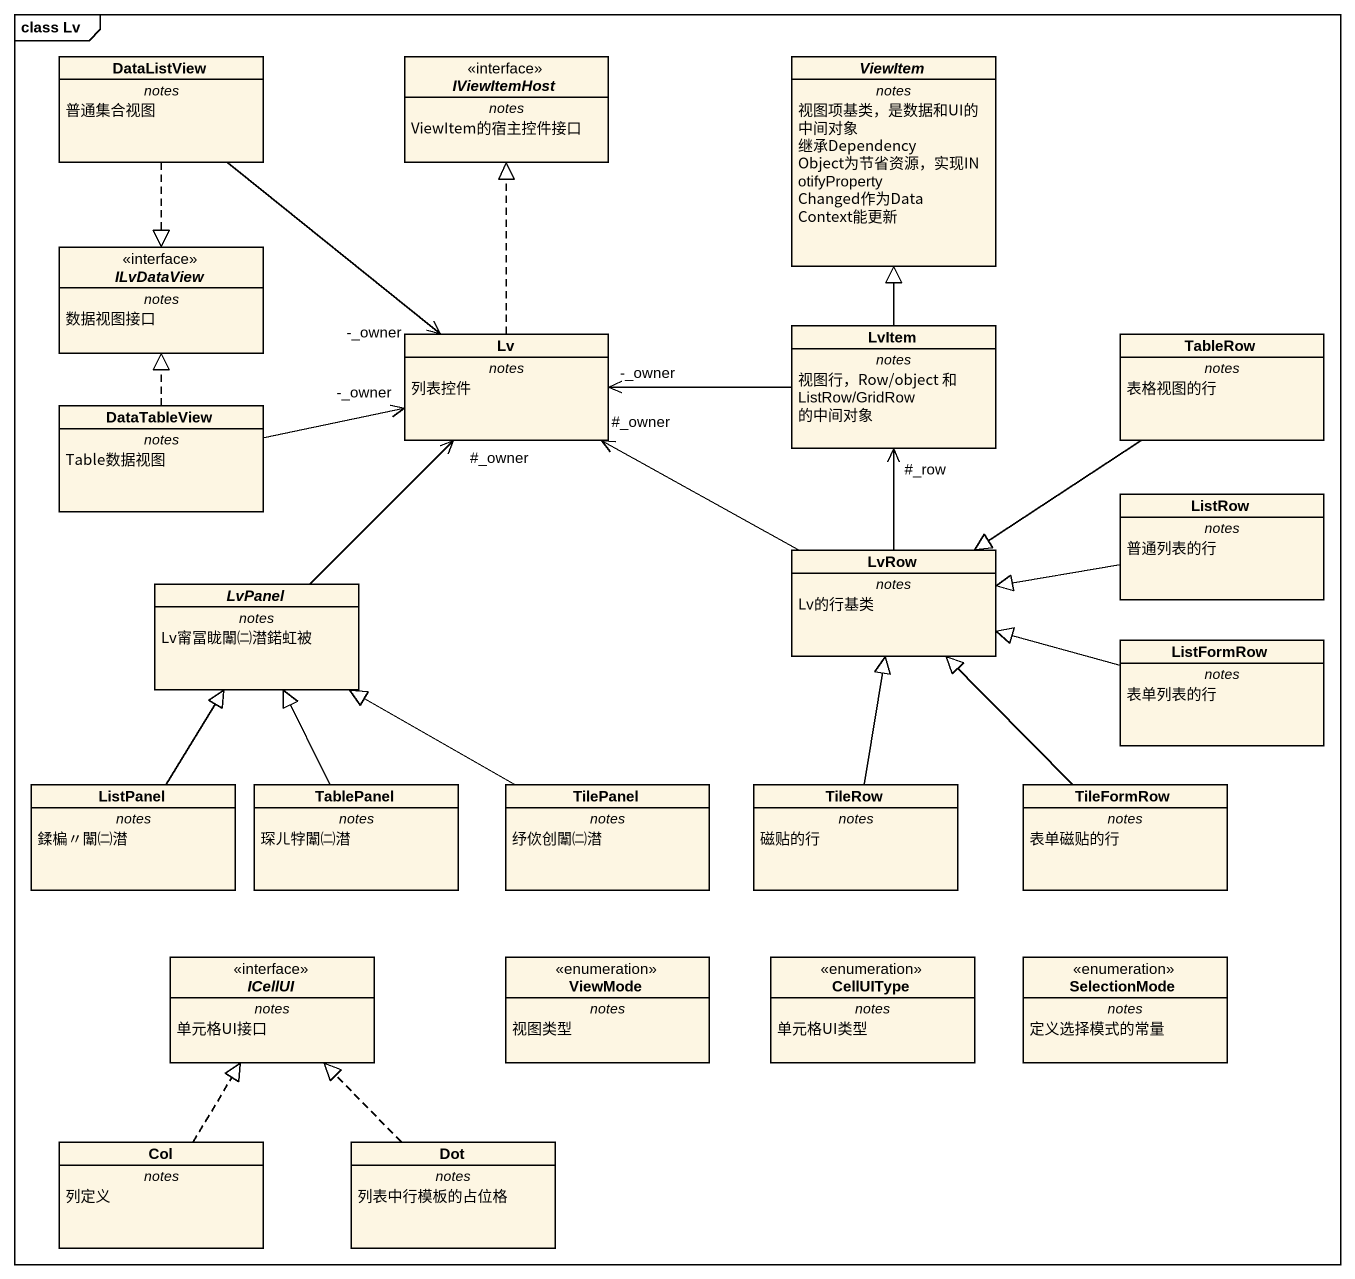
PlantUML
@startuml
mainframe class Lv
hide circle
hide empty members
class DataListView {
  -- notes --
  普通集合视图
}
interface IViewItemHost {
  -- notes --
  ViewItem的宿主控件接口
}
abstract class ViewItem {
  -- notes --
  视图项基类，是数据和UI的中间对象 继承DependencyObject为节省资源，实现INotifyPropertyChanged作为DataContext能更新
}
interface ILvDataView {
  -- notes --
  数据视图接口
}
class Lv {
  -- notes --
  列表控件
}
class LvItem {
  -- notes --
  视图行，Row/object 和 ListRow/GridRow 的中间对象
}
class TableRow {
  -- notes --
  表格视图的行
}
class DataTableView {
  -- notes --
  Table数据视图
}
class ListRow {
  -- notes --
  普通列表的行
}
class LvRow {
  -- notes --
  Lv的行基类
}
abstract class LvPanel {
  -- notes --
  Lv甯冨眬闈㈡澘鍩虹被
}
class ListFormRow {
  -- notes --
  表单列表的行
}
class ListPanel {
  -- notes --
  鍒楄〃闈㈡澘
}
class TablePanel {
  -- notes --
  琛ㄦ牸闈㈡澘
}
class TilePanel {
  -- notes --
  纾佽创闈㈡澘
}
class TileRow {
  -- notes --
  磁贴的行
}
class TileFormRow {
  -- notes --
  表单磁贴的行
}
interface ICellUI {
  -- notes --
  单元格UI接口
}
enum ViewMode {
  -- notes --
  视图类型
}
enum CellUIType {
  -- notes --
  单元格UI类型
}
enum SelectionMode {
  -- notes --
  定义选择模式的常量
}
class Col {
  -- notes --
  列定义
}
class Dot {
  -- notes --
  列表中行模板的占位格
}
DataListView ..|> ILvDataView
DataListView --> "-_owner" Lv
Lv .up.|> IViewItemHost
LvItem -up-|> ViewItem
LvItem -left-> "-_owner" Lv
TableRow --|> LvRow
DataTableView .up.|> ILvDataView
DataTableView -right-> "-_owner" Lv
ListRow -left-|> LvRow
LvRow -left-> "#_owner" Lv
LvRow -up-> "#_row" LvItem
LvPanel -up-> "#_owner" Lv
ListFormRow -left-|> LvRow
ListPanel -up-|> LvPanel
TablePanel -up-|> LvPanel
TilePanel -left-|> LvPanel
TileRow -up-|> LvRow
TileFormRow -up-|> LvRow
Col .up.|> ICellUI
Dot .up.|> ICellUI
@enduml
